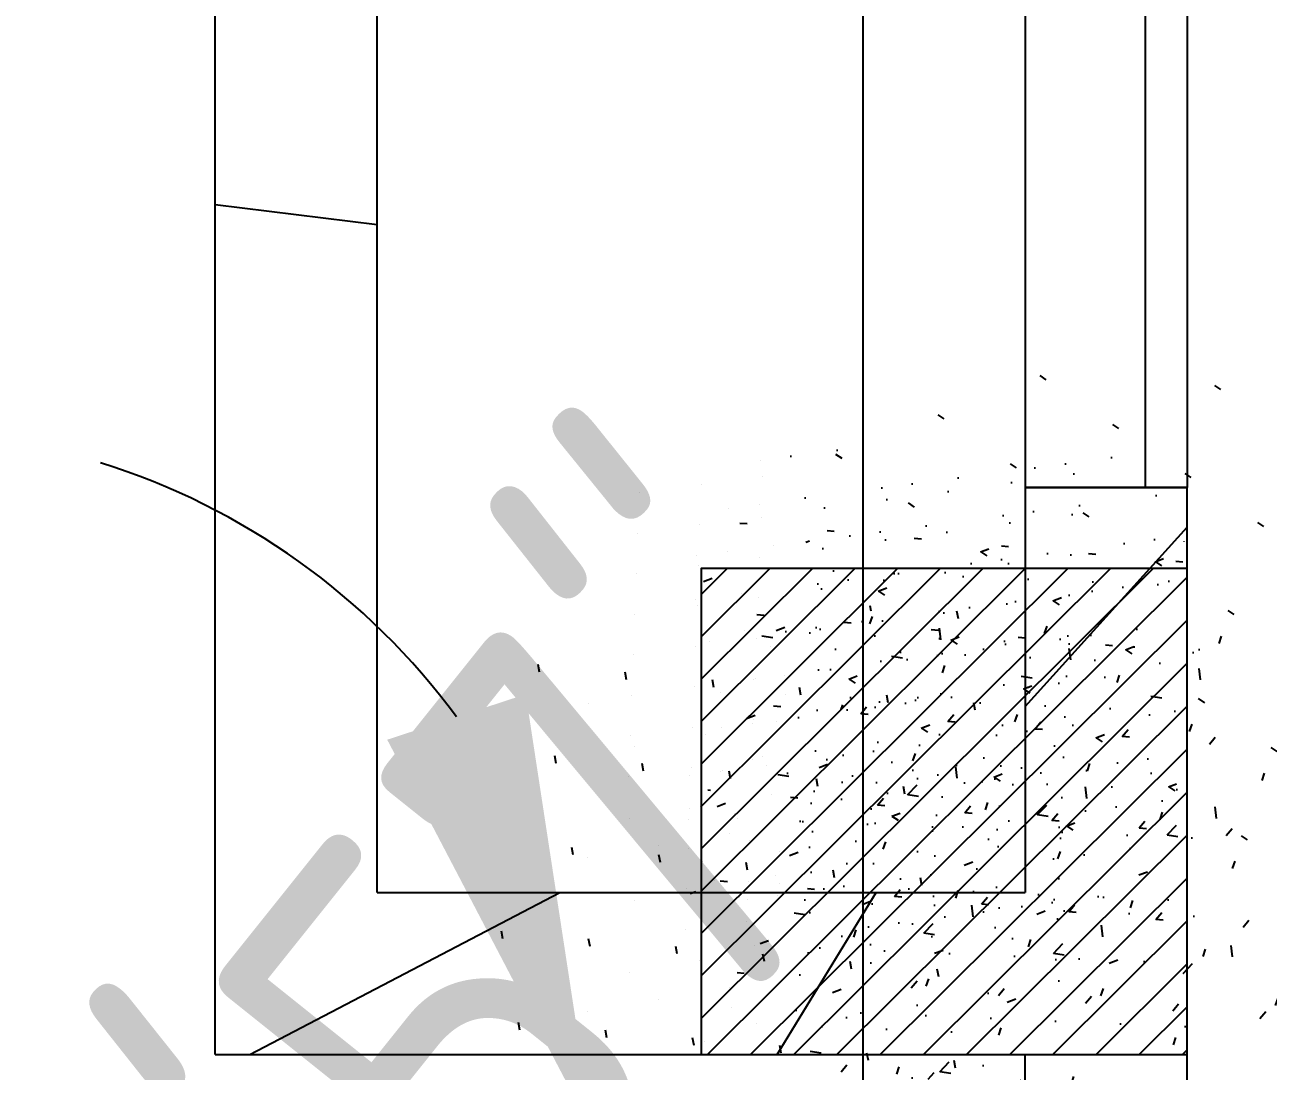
# Model space of a CAD drawing. Header units: inches. Extents: x 0 to 1813292486, y 0 to 3473589894.
# Drawn here: x 600666751 to 600668286, y 3473207598 to 3473208889 of the extents above; entities that cross this region are included whole.
import ezdxf

# ---------------------------------------------------------------- set-up
doc = ezdxf.new("R2010")
doc.units = ezdxf.units.IN
doc.header["$LTSCALE"] = 1000
doc.header["$MEASUREMENT"] = 0
doc.linetypes.add('AX-MALL-GIRD-200$0$DOTE', pattern=[2.4200000000000004, 2, -0.2, 0.02, -0.2])
for name, color, linetype in [('A-Anno-Note', 241, 'Continuous'), ('AX-MALL-DIM-P02$0$A-Anno-Dims', 3, 'Continuous'), ('AX-MALL-DIM-P02$0$A-Detl-Thin', 131, 'Continuous'), ('AX-MALL-GIRD-200$0$A-Grid', 222, 'AX-MALL-GIRD-200$0$DOTE'), ('AX-MALL-P02-200$0$A-Anno-Note', 241, 'Continuous'), ('AX-MALL-WALL-P02$0$A-Anno-Note', 241, 'Continuous'), ('AX-MALL-WALL-P02-QT$0$A-Detl-Patt', 8, 'Continuous'), ('AX-MALL-WALL-P02-QT$0$A-Detl-Thin', 131, 'Continuous'), ('AX-MALL-WALL-P02-QT$0$A-Wall', 2, 'Continuous'), ('AX-MALL-WALL-P02-QT$0$A-Wall-Patt', 13, 'Continuous'), ('AX-MALL-WALL-P02-QT$0$A-Wind', 4, 'Continuous'), ('AX-MALL-ZTKD-P02$0$A-Anno-Note', 241, 'Continuous'), ('SX-MALL-WALL-R-2F~3F$0$S-COLU', 30, 'Continuous'), ('SX-MALL-WALL-R-2F~3F$0$S-PATT-WALL', 83, 'Continuous')]:
    doc.layers.add(name, color=color, linetype=linetype)
doc.styles.add('AX-MALL-DIM-P02$0$_TCH_DIM_T3', font='gbenor.shx')
doc.dimstyles.new('AX-MALL-DIM-P02$0$_TCH_ARROW&&180', dxfattribs={"dimtxt": 535.5, "dimasz": 540, "dimexe": 450, "dimexo": 450, "dimgap": 137.25, "dimtad": 1, "dimdec": 0, "dimzin": 0, "dimdsep": 46, "dimtxsty": 'AX-MALL-DIM-P02$0$_TCH_DIM_T3', "dimcen": 0.09, "dimclrt": 7, "dimaunit": 1, "dimadec": 3, "dimazin": 2, "dimtfac": 1, "dimtdec": 0, "dimtix": 1, "dimtmove": 2, "dimatfit": 3, "dimfxl": 500, "dimtolj": 1, "dimtzin": 0, "dimarcsym": 0})
pattern_1 = [(45, (0, 359.0227), (-353.55353201463, 353.55353201463), [])]

# ---------------------------------------------------------------- blocks, each defined once
blk = doc.blocks.new('AX-MALL-GIRD-200')
at = {"layer": 'AX-MALL-GIRD-200$0$A-Grid'}
blk.add_line((600458766.1456304, 3473023089.996408), (600497495.6845796, 3473127053.723489), dxfattribs=at)
blk = doc.blocks.new('AX-MALL-WALL-P02-QT$0$tj')
at = {"layer": 'AX-MALL-WALL-P02-QT$0$A-Detl-Patt'}
h = blk.add_hatch(dxfattribs=at)
h.set_pattern_fill('STEEL', color=256, scale=100.0000000000001, angle=50.43183869082386)
h.set_pattern_definition([(75.00000000004839, (-14278.19445574284, 156289.8254051208), (-153.3407249234246, 41.08752340989569), []), (75.00000000004839, (-14317.88195610046, 156358.5661673546), (-153.3407249234246, 41.08752340989569), [])])
edge = h.paths.add_edge_path()
edge.add_arc((274302.9537697641, 370915.3693751197), 354853.2281302969, 270.9601093956941, 275.9513128638887)
edge.add_line((311095.3180618286, 17974.67259407043), (323404.2928284407, 17664.898229599))
edge.add_arc((337498.5854798314, -5423.033113246463), 27049.98445535583, 84.4296474408203, 121.40245730350341, ccw=False)
edge.add_line((340124.270958662, 21499.21483898163), (352435.6233639717, 23411.5238032341))
edge.add_line((352435.6233639717, 23411.5238032341), (352460.3320846558, 23263.57286787033))
edge.add_arc((262948.9762239404, 558936.3422532297), 543099.989586636, 279.486523026639, 288.5053300047131)
edge.add_line((435325.042740941, 43917.80823612213), (435185.9318172932, 44187.60760259628))
edge.add_arc((262948.9762341097, 558936.342259489), 542799.9895904897, 279.51816553668203, 288.50044427399206, ccw=False)
edge.add_line((352706.5441896915, 23608.95860147476), (352681.7270303965, 23756.88773488998))
edge.add_line((352681.7270303965, 23756.88773488998), (340117.7681742907, 21803.84383869171))
edge.add_arc((337510.0970116529, -5455.006554111635), 27383.29552171703, 84.53552636432372, 121.2026843873002)
edge.add_line((323323.7129554749, 17967.02113437653), (311085.7617697716, 18275.00808191299))
edge.add_arc((274273.8104503512, 371474.5356685471), 355112.6948552598, 270.96411062040687, 275.9501261722048, ccw=False)
edge.add_line((280248.9759351015, 16412.11376953125), (280248.9759185314, 16111.96136569977))
blk = doc.blocks.new('SX-MALL-WALL-R-2F~3F')
at = {"layer": 'SX-MALL-WALL-R-2F~3F$0$S-PATT-WALL'}
h = blk.add_hatch(dxfattribs=at)
h.set_pattern_fill('钢筋混凝土', color=256, scale=15, angle=-5.803685349453737e-10, pattern_type=2)
h.set_pattern_definition([(24.56816130758234, (600578611.2237198, 3473080110.365553), (-15.59158029712118, 34.10502343993365), []), (29.56816130758232, (600578611.2237198, 3473080110.365553), (97.53445421672305, -46.37920051495185), [11.25, -123.75]), (334.5681613075823, (600578611.2237198, 3473080110.365553), (19.88439778041985, 112.9961142825283), [9, -99]), (80.0195613075823, (600578619.351591, 3473080106.50062), (117.4189029665389, 66.6168216828344), [9.5610285, -105.1713168]), (25.75236130758232, (600578621.696505, 3473080138.478197), (141.3476152520417, -79.1508159277031), [16.875, -185.625]), (76.2037613075823, (600578633.4754686, 3473080131.882288), (182.3878362885006, 87.98253897167231), [14.3415432, -157.75695]), (330.7523613075823, (600578621.696505, 3473080138.478197), (182.3877676290755, 87.9826814046398), [13.49999999999999, -148.4999999999998]), (0.5681613075823386, (600578633.1346309, 3473080126.213644), (62.82047319404856, -87.84980448148974), [11.24999999999999, -123.7499999999999]), (305.5681613075822, (600578633.1346309, 3473080126.213644), (72.17288941797825, 89.18848104492216), [8.999999999999988, -98.9999999999999]), (51.01956130758233, (600578638.3696656, 3473080118.892823), (134.9933625472963, 1.338571313848746), [9.561028499999988, -105.1713167999999]), (17.06816130758239, (600578611.2237198, 3473080110.365553), (19.14085715694949, 46.1558949355037), [0, -97.80000000000001, 0, -100.5, 0, -99.37500000000001]), (347.0681613075823, (600578611.2237198, 3473080110.365553), (57.63084700207599, 41.66442755904981), [0, -57.29999999999995, 0, -95.5499999999999, 0, -37.87499999999995]), (307.0681613075823, (600578579.8781215, 3473080122.042707), (73.85474000728858, -31.12342332481776), [0, -37.5, 0, -117, 0, -155.25]), (297.0681613075823, (600578565.8217992, 3473080127.2791), (87.216416761604, -16.46683783445397), [0, -48.75000000000001, 0, -77.7, 0, -110.25])])
h.paths.add_polyline_path([(600464332.0505456, 3473036885.019068), (600464541.5062444, 3473037447.271957), (600463979.2533563, 3473037656.727655), (600463769.7976575, 3473037094.474767)])
at = {"layer": 'SX-MALL-WALL-R-2F~3F$0$S-COLU'}
blk.add_lwpolyline([(600464332.0505456, 3473036885.019068), (600464541.5062444, 3473037447.271957), (600463979.2533563, 3473037656.727655), (600463769.7976575, 3473037094.474767)], close=True, dxfattribs=at)
blk = doc.blocks.new('SX-MALL-WALL-2F~3F')
blk.add_blockref('SX-MALL-WALL-R-2F~3F', (0, 0))
blk = doc.blocks.new('AX-MALL-WALL-P02-QT$0$$WINLIB2D$00000004')
at = {"color": 0}
for points in [[(-0.4999999999999964, 0.5000000000000142), (-0.4999999999999964, -0.4999999999999858)], [(-0.4999999999999964, 0.5000000000000142), (0.5000000000000036, 0.5000000000000142)], [(0.5000000000000036, -0.4999999999999858), (0.5000000000000036, 0.5000000000000142)], [(-0.4999999999999964, 0.240579657589322), (0.5000000000000036, 0.240579657589322)], [(-0.4999999999999964, -0.4999999999999858), (0.5000000000000036, -0.4999999999999858)]]:
    blk.add_lwpolyline(points, dxfattribs=at)
blk = doc.blocks.new('AX-MALL-WALL-P02-QT')
at = {"layer": 'AX-MALL-WALL-P02-QT$0$A-Wall-Patt'}
h = blk.add_hatch(dxfattribs=at)
h.set_pattern_fill('普通砖', color=256, scale=200, style=0)
h.set_pattern_definition(pattern_1)
h.paths.add_polyline_path([(600463207.5447704, 3473037303.930465), (600463464.7809659, 3473037421.529528), (600464162.9666293, 3473039295.705822), (600464135.4033693, 3473039412.687492), (600464010.4582832, 3473039459.233202)])
h = blk.add_hatch(dxfattribs=at)
h.set_pattern_fill('普通砖', color=256, scale=200, style=0)
h.set_pattern_definition(pattern_1)
h.paths.add_polyline_path([(600464366.9598296, 3473036978.727881), (600464576.4155287, 3473037540.98077), (600464388.9978994, 3473037610.799336), (600464214.4514835, 3473037142.255262), (600464242.0147434, 3473037025.273592)])
h = blk.add_hatch(dxfattribs=at)
h.set_pattern_fill('普通砖', color=256, scale=200, style=0)
h.set_pattern_definition(pattern_1)
h.paths.add_polyline_path([(600463464.7809659, 3473037421.529528), (600463207.5447704, 3473037303.930465), (600464144.6329172, 3473036954.837633), (600464242.0147434, 3473037025.273592), (600464214.4514835, 3473037142.255262)])
h = blk.add_hatch(dxfattribs=at)
h.set_pattern_fill('普通砖', color=256, scale=200, style=0)
h.set_pattern_definition(pattern_1)
h.paths.add_polyline_path([(600464298.3970081, 3473036794.681113), (600464366.9598297, 3473036978.727881), (600464242.0147434, 3473037025.273592), (600464144.6329172, 3473036954.837633), (600464110.9793786, 3473036864.499679)])
at = {"layer": 'AX-MALL-WALL-P02-QT$0$A-Wall'}
for p, q in [((600463207.5447704, 3473037303.930465), (600464010.4582832, 3473039459.233202)), ((600463464.7809659, 3473037421.529528), (600464162.9666293, 3473039295.705822)), ((600464388.9978994, 3473037610.799336), (600464214.4514835, 3473037142.255262)), ((600464576.4155287, 3473037540.98077), (600464388.9978994, 3473037610.799336)), ((600464366.9598296, 3473036978.727881), (600464576.4155287, 3473037540.98077)), ((600463464.7809659, 3473037421.529528), (600464214.4514835, 3473037142.255262)), ((600463207.5447704, 3473037303.930465), (600464144.6329172, 3473036954.837633)), ((600464298.3970081, 3473036794.681113), (600464366.9598297, 3473036978.727881)), ((600464110.9793786, 3473036864.499679), (600464144.6329172, 3473036954.837633))]:
    blk.add_line(p, q, dxfattribs=at)
at = {"layer": 'AX-MALL-WALL-P02-QT$0$A-Detl-Thin'}
blk.add_blockref('SX-MALL-WALL-2F~3F', (0, 0), dxfattribs=at)
at = {"layer": 'AX-MALL-WALL-P02-QT$0$A-Detl-Thin', "rotation": 339.5681613091762}
blk.add_blockref('AX-MALL-WALL-P02-QT$0$tj', (600144118.6961328, 3473128496.287411), dxfattribs=at)
at = {"layer": 'AX-MALL-WALL-P02-QT$0$A-Wind'}
blk.add_blockref('AX-MALL-GIRD-200', (0, 0), dxfattribs=at)
at = {"layer": 'AX-MALL-WALL-P02-QT$0$A-Wind', "xscale": -1000, "yscale": -200, "zscale": 200, "rotation": 69.56816131036918}
blk.add_blockref('AX-MALL-WALL-P02-QT$0$$WINLIB2D$00000004', (600464657.25313, 3473038044.434126), dxfattribs=at)
blk = doc.blocks.new('AX-MALL-WALL-P02')
at = {"layer": 'AX-MALL-WALL-P02$0$A-Anno-Note'}
blk.add_blockref('AX-MALL-WALL-P02-QT', (0, 0), dxfattribs=at)
blk = doc.blocks.new('AX-MALL-ZTKD-P02')
at = {"layer": 'AX-MALL-ZTKD-P02$0$A-Anno-Note'}
blk.add_blockref('AX-MALL-GIRD-200', (0, 0), dxfattribs=at)
blk = doc.blocks.new('*D1064')
at = {"layer": 'AX-MALL-DIM-P02$0$A-Anno-Dims', "color": 0, "lineweight": -2, "transparency": 16777216}
for p, q in [((600464014.2651868, 3473036900.528553), (600464032.6136656, 3473036893.693206)), ((600462624.2356849, 3473036068.274554), (600462621.5960684, 3473036048.872982))]:
    blk.add_line(p, q, dxfattribs=at)
for start, end in [(15.88482838701105, 52.20149547778922), (189.6190484883416, 225.9357155791197), (262.2523826698978, 339.5681612962329)]:
    blk.add_arc((600462799.0559728, 3473037353.229643), 866.3731684684753, start, end, dxfattribs=at)
at = {"layer": 'AX-MALL-DIM-P02$0$A-Anno-Dims', "color": 0, "transparency": 16777216}
for points in [[(600463722.2748146, 3473037586.789641), (600463542.4165022, 3473037593.930194), (600463610.9239995, 3473037050.784981)], [(600462235.8443143, 3473036811.644691), (600462157.2031755, 3473036649.732458), (600462682.2604446, 3473036494.765158)]]:
    blk.add_solid(points, dxfattribs=at)
at = {"layer": 'AX-MALL-DIM-P02$0$A-Anno-Dims', "color": 7, "transparency": 16777216, "insert": (600463036.0610986, 3473036957.384003), "char_height": 535.5, "attachment_point": 5, "rotation": 30.910271975646204, "style": 'AX-MALL-DIM-P02$0$_TCH_DIM_T3'}
blk.add_mtext('\\A1;77°18\'57"', dxfattribs=at)
blk = doc.blocks.new('AX-MALL-DIM-P02')
at = {"layer": 'AX-MALL-DIM-P02$0$A-Detl-Thin'}
blk.add_blockref('AX-MALL-ZTKD-P02', (-2.384185791015625e-06, 9.5367431640625e-07), dxfattribs=at)
at = {"layer": 'AX-MALL-DIM-P02$0$A-Anno-Dims'}
dim = blk.add_angular_dim_3p(base=(600463067.1295671, 3473036529.373457), center=(600462799.0559727, 3473037353.229643), p1=(600462684.9000611, 3473036514.166731), p2=(600463592.5755213, 3473037057.620327), dimstyle='AX-MALL-DIM-P02$0$_TCH_ARROW&&180', override={"dimgap": 0}, dxfattribs=at)
dim.commit()
dim.dimension.update_dxf_attribs({"geometry": '*D1064', "text_midpoint": (600463036.0610986, 3473036957.384003), "dimtype": 133, "text_rotation": 30.91027197564621})
blk = doc.blocks.new('AX-MALL-P02-200')
at = {"layer": 'AX-MALL-P02-200$0$A-Anno-Note'}
blk.add_blockref('AX-MALL-WALL-P02', (0, 0), dxfattribs=at)
blk.add_blockref('AX-MALL-DIM-P02', (0, 0), dxfattribs=at)

msp = doc.modelspace()

# ---------------------------------------------------------------- block references
at = {"layer": 'A-Anno-Note', "rotation": 20.43183869077545}
msp.add_blockref('AX-MALL-P02-200', (1250392458.527329, 9048125.682563305), dxfattribs=at)

doc.saveas('drawing.dxf')
